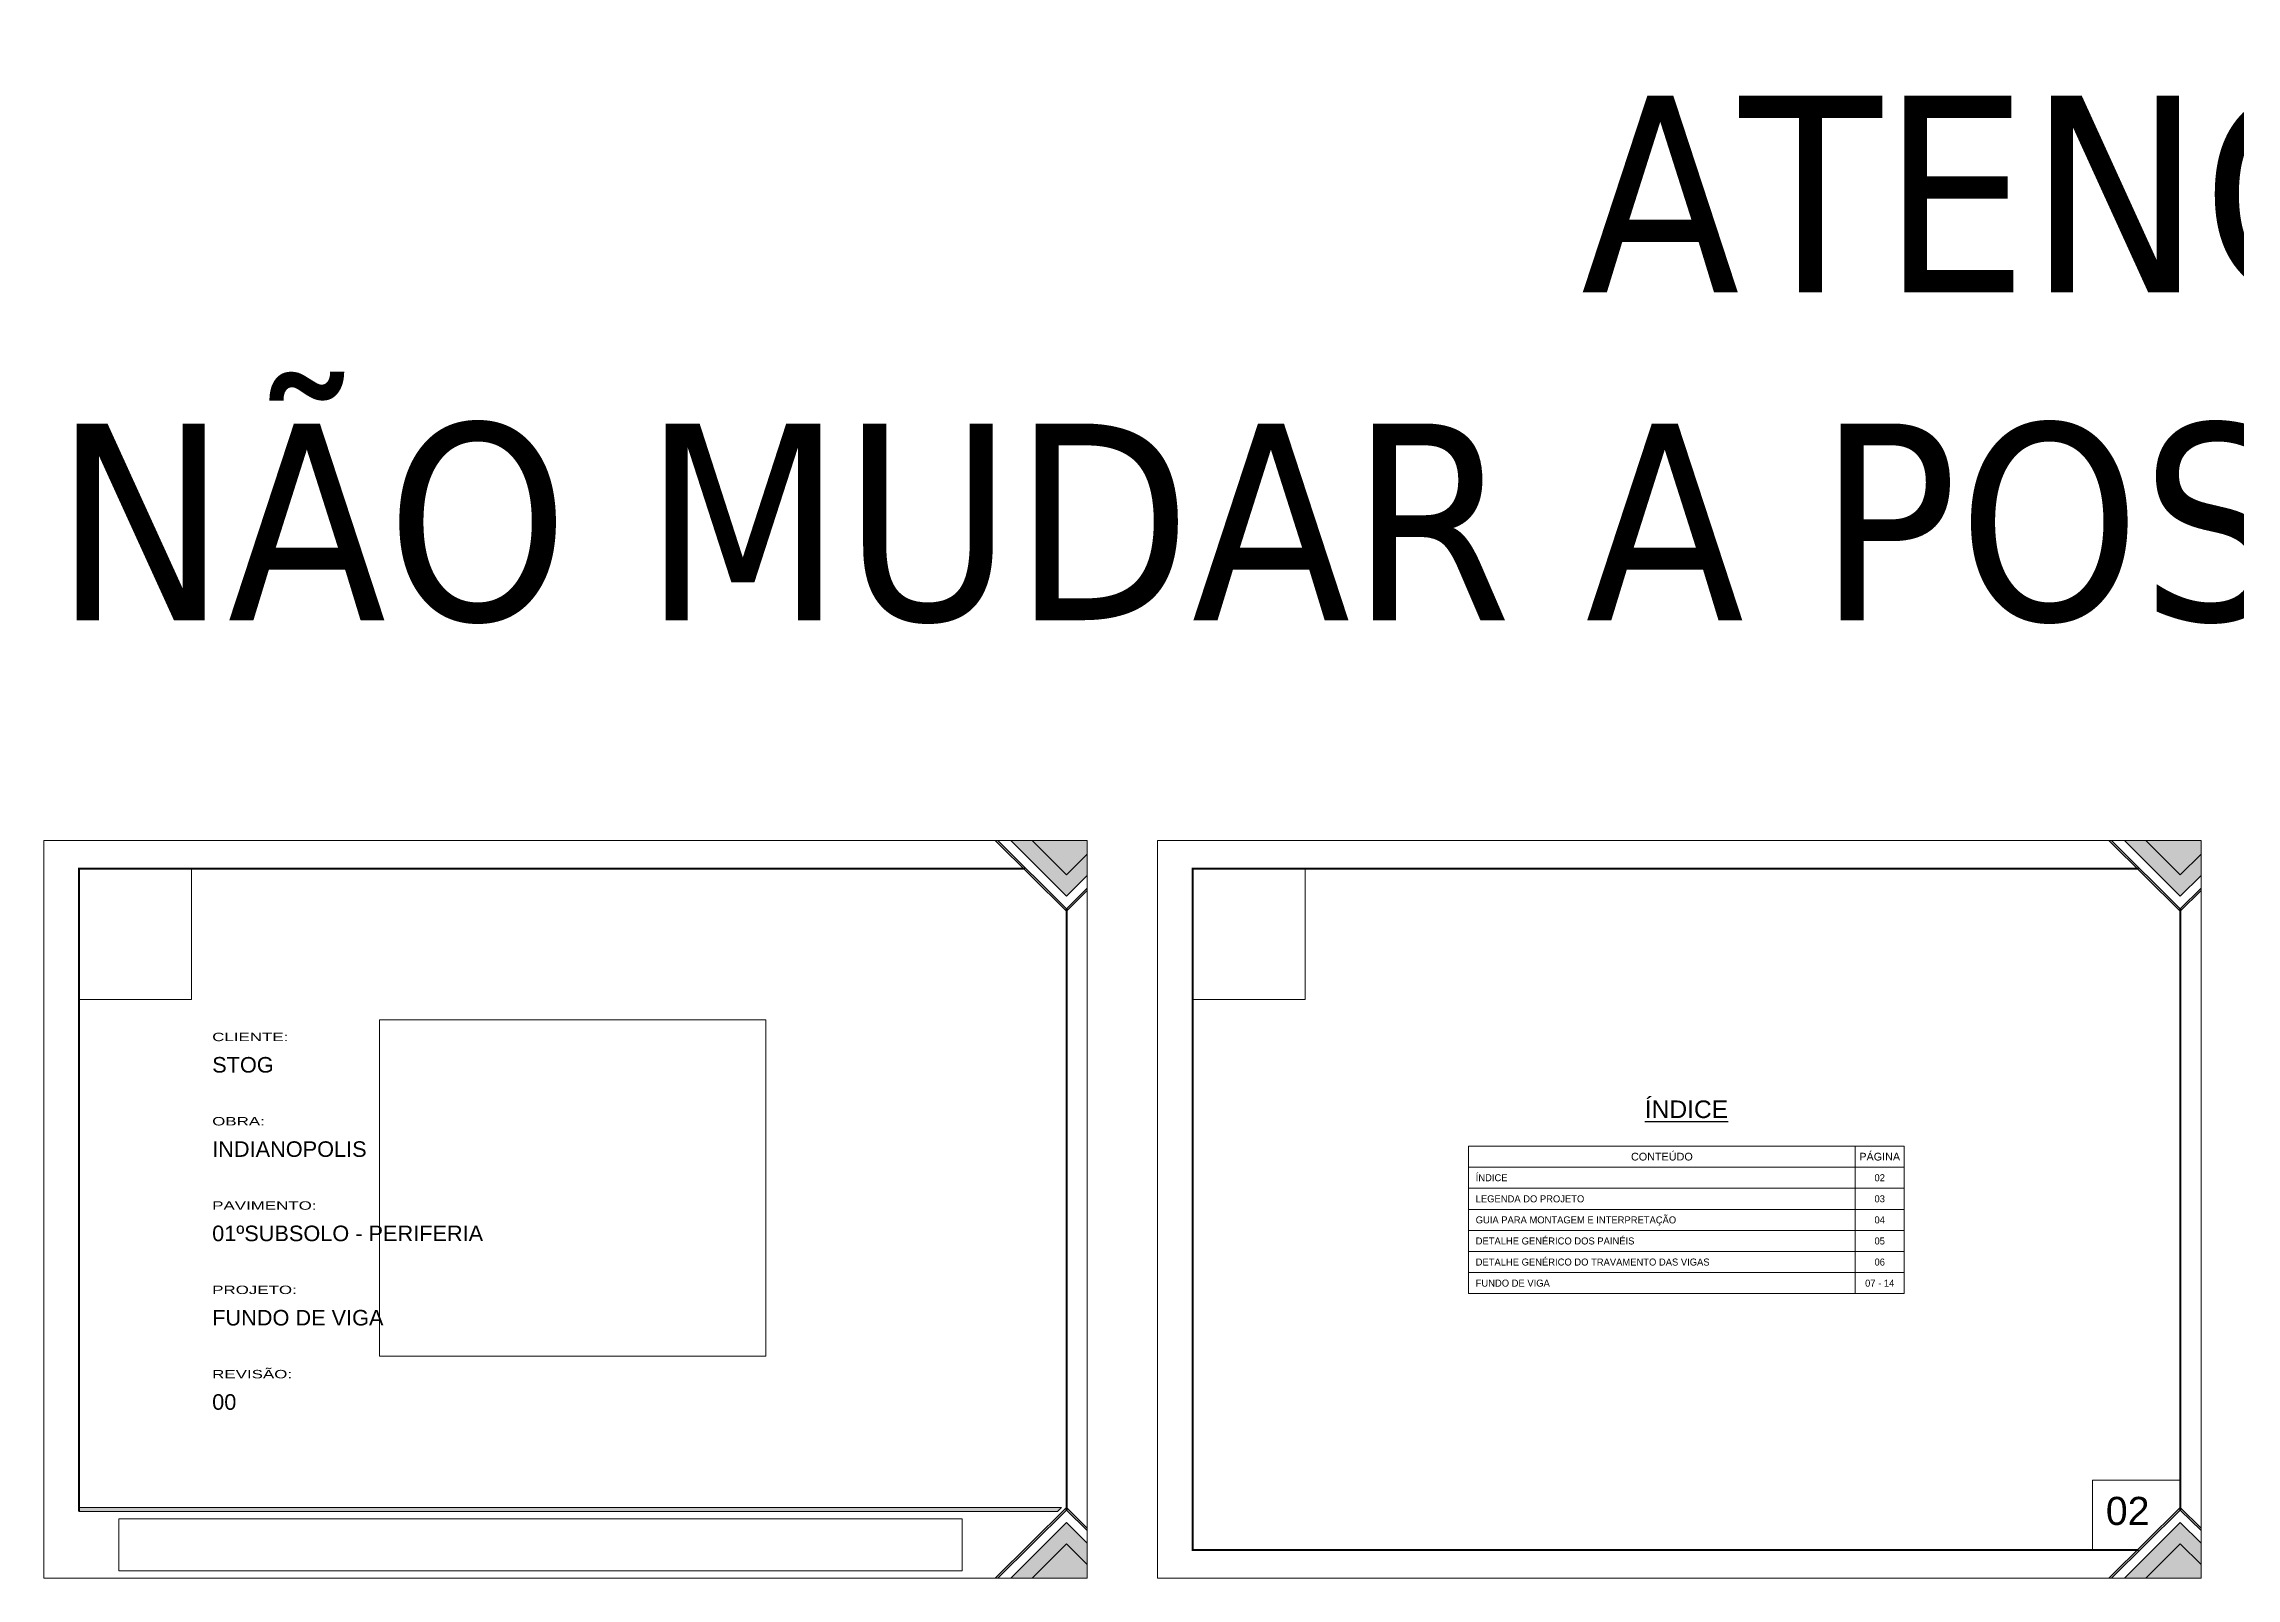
# Model space of a CAD drawing. Extents: x -1206 to 6684, y -2991 to 10691.
# Drawn here: x 71 to 3191, y 459 to 2643 of the extents above; entities that cross this region are included whole.
import ezdxf
from ezdxf.enums import TextEntityAlignment as Align

# ---------------------------------------------------------------- set-up
doc = ezdxf.new("R2010")
doc.units = 0
doc.linetypes.add('CONTINUO', pattern=[0])
doc.layers.get('0').update_dxf_attribs({"color": 50})
doc.layers.add('CARIMBO', color=255, linetype='Continuous', lineweight=9)
doc.layers.add('Folhas', color=255, linetype='Continuous', lineweight=9)
doc.layers.add('TEXTO', color=3, linetype='Continuous')
doc.styles.add('ARIAL', font='arial.ttf')
doc.styles.add('TAHOMA', font='tahoma.ttf')
doc.styles.add('Tecnologia', font='')
doc.styles.get('Tecnologia').set_extended_font_data('Forgotten Futurist')
picture_1 = doc.add_image_def('image2.jpg', size_in_pixel=(966, 841))
picture_2 = doc.add_image_def('image3.png', size_in_pixel=(2500, 2913))
picture_3 = doc.add_image_def('image4.png', size_in_pixel=(1973, 122))

# ---------------------------------------------------------------- blocks, each defined once
blk = doc.blocks.new('9999998')
at = {"transparency": 33554687}
h = blk.add_hatch(color=30, dxfattribs=at)
h.dxf.hatch_style = 1
h.paths.add_polyline_path([(1357.7, 1050), (1354, 1050), (1455.5, 949.3), (1485, 978.7), (1485, 982.3), (1455.5, 953)])
at = {"true_color": 0x000000, "transparency": 33554687}
h = blk.add_hatch(color=18, dxfattribs=at)
h.dxf.hatch_style = 1
h.paths.add_polyline_path([(1406.6, 1050), (1376.2, 1050), (1455.5, 970.8), (1485, 1000.1), (1485, 1030.4), (1455.5, 1001.1)])
at = {"true_color": 0xff7f00, "transparency": 33554687}
h = blk.add_hatch(color=30, dxfattribs=at)
h.dxf.hatch_style = 1
h.paths.add_polyline_path([(1485, 1030.4), (1485, 1050), (1406.6, 1050), (1455.5, 1001.1)])
at = {"true_color": 0x000000, "transparency": 33554687}
h = blk.add_hatch(color=18, dxfattribs=at)
h.dxf.hatch_style = 1
h.paths.add_polyline_path([(50, 100.7), (50, 94.9), (1442.5, 94.9), (1448.4, 100.7)])
at = {"transparency": 33554687}
h = blk.add_hatch(color=30, dxfattribs=at)
h.dxf.hatch_style = 1
h.paths.add_polyline_path([(1357.7, 0), (1354, 0), (1455.5, 100.7), (1485, 71.3), (1485, 67.7), (1455.5, 97)])
at = {"true_color": 0x000000, "transparency": 33554687}
h = blk.add_hatch(color=18, dxfattribs=at)
h.dxf.hatch_style = 1
h.paths.add_polyline_path([(1406.6, 0), (1376.2, 0), (1455.5, 79.2), (1485, 49.9), (1485, 19.6), (1455.5, 48.9)])
at = {"true_color": 0xff7f00, "transparency": 33554687}
h = blk.add_hatch(color=30, dxfattribs=at)
h.dxf.hatch_style = 1
h.paths.add_polyline_path([(1485, 19.6), (1485, 0), (1406.6, 0), (1455.5, 48.9)])
at = {"color": 30, "transparency": 33554687}
for points in [[(1485, 978.7), (1455.5, 949.3), (1354, 1050)], [(1485, 982.3), (1455.5, 953), (1357.7, 1050)], [(1376.2, 1050), (1455.5, 970.8), (1485, 1000.1)], [(1406.6, 1050), (1455.5, 1001.1), (1485, 1030.4)], [(50, 94.9), (1442.5, 94.9), (1448.4, 100.7), (50, 100.7)], [(1485, 71.3), (1455.5, 100.7), (1354, 0)], [(1485, 67.7), (1455.5, 97), (1357.7, 0)], [(1376.2, 0), (1455.5, 79.2), (1485, 49.9)], [(1406.6, 0), (1455.5, 48.9), (1485, 19.6)]]:
    blk.add_lwpolyline(points, dxfattribs=at)
at = {"layer": 'Folhas'}
blk.add_lwpolyline([(0, 0), (1485, 0), (1485, 1050), (0, 1050)], close=True, dxfattribs=at)
at = {"layer": 'Folhas', "color": 30, "const_width": 3}
for points in [[(1396.2, 1010), (50, 1010), (50, 94.9)], [(1455.5, 97), (1455.5, 953)]]:
    blk.add_lwpolyline(points, dxfattribs=at)
image = blk.add_image(picture_2, insert=(50, 823.6), size_in_units=(160, 186.4), rotation=0)
image.dxf.flags = 7
image = blk.add_image(picture_1, insert=(477.7, 315.9), size_in_units=(550, 478.8))
image.dxf.flags = 15
image = blk.add_image(picture_3, insert=(106.9, 10.3), size_in_units=(1200, 74.2))
image.dxf.flags = 15
blk = doc.blocks.new('9999997')
at = {"transparency": 33554687}
h = blk.add_hatch(color=30, dxfattribs=at)
h.dxf.hatch_style = 1
h.paths.add_polyline_path([(1357.7, 1050), (1354, 1050), (1455.5, 949.3), (1485, 978.7), (1485, 982.3), (1455.5, 953)])
at = {"true_color": 0x000000, "transparency": 33554687}
h = blk.add_hatch(color=18, dxfattribs=at)
h.dxf.hatch_style = 1
h.paths.add_polyline_path([(1406.6, 1050), (1376.2, 1050), (1455.5, 970.8), (1485, 1000.1), (1485, 1030.4), (1455.5, 1001.1)])
at = {"true_color": 0xff7f00, "transparency": 33554687}
h = blk.add_hatch(color=30, dxfattribs=at)
h.dxf.hatch_style = 1
h.paths.add_polyline_path([(1485, 1030.4), (1485, 1050), (1406.6, 1050), (1455.5, 1001.1)])
at = {"transparency": 33554687}
h = blk.add_hatch(color=30, dxfattribs=at)
h.dxf.hatch_style = 1
h.paths.add_polyline_path([(1357.7, 0), (1354, 0), (1455.5, 100.7), (1485, 71.3), (1485, 67.7), (1455.5, 97)])
at = {"true_color": 0x000000, "transparency": 33554687}
h = blk.add_hatch(color=18, dxfattribs=at)
h.dxf.hatch_style = 1
h.paths.add_polyline_path([(1406.6, 0), (1376.2, 0), (1455.5, 79.2), (1485, 49.9), (1485, 19.6), (1455.5, 48.9)])
at = {"true_color": 0xff7f00, "transparency": 33554687}
h = blk.add_hatch(color=30, dxfattribs=at)
h.dxf.hatch_style = 1
h.paths.add_polyline_path([(1485, 19.6), (1485, 0), (1406.6, 0), (1455.5, 48.9)])
at = {"color": 30, "linetype": 'CONTINUO'}
for q in [(1455.5, 139.6), (1330.4, 40)]:
    blk.add_line((1330.4, 139.6), q, dxfattribs=at)
at = {"color": 30, "transparency": 33554687}
for points in [[(1485, 978.7), (1455.5, 949.3), (1354, 1050)], [(1485, 982.3), (1455.5, 953), (1357.7, 1050)], [(1376.2, 1050), (1455.5, 970.8), (1485, 1000.1)], [(1406.6, 1050), (1455.5, 1001.1), (1485, 1030.4)], [(1485, 71.3), (1455.5, 100.7), (1354, 0)], [(1485, 67.7), (1455.5, 97), (1357.7, 0)], [(1376.2, 0), (1455.5, 79.2), (1485, 49.9)], [(1406.6, 0), (1455.5, 48.9), (1485, 19.6)]]:
    blk.add_lwpolyline(points, dxfattribs=at)
at = {"layer": 'Folhas'}
blk.add_lwpolyline([(0, 0), (1485, 0), (1485, 1050), (0, 1050)], close=True, dxfattribs=at)
at = {"layer": 'Folhas', "color": 30, "const_width": 3}
for points in [[(1396.2, 1010), (50, 1010), (50, 40), (1396.2, 40)], [(1455.5, 97), (1455.5, 953)]]:
    blk.add_lwpolyline(points, dxfattribs=at)
image = blk.add_image(picture_2, insert=(50, 823.6), size_in_units=(160, 186.4), rotation=0)
image.dxf.flags = 7

msp = doc.modelspace()

# ---------------------------------------------------------------- linework, layer by layer
at = {"layer": 'CARIMBO'}
for p, q in [((2099.207, 1073.504), (2099.207, 863.504)), ((2099.207, 1073.504), (2719.191, 1073.504)), ((2649.191, 1073.504), (2649.191, 863.504)), ((2719.191, 1073.504), (2719.191, 863.504)), ((2099.207, 1043.504), (2719.191, 1043.504)), ((2099.207, 1013.504), (2719.191, 1013.504)), ((2099.207, 983.504), (2719.191, 983.504)), ((2099.207, 953.504), (2719.191, 953.504)), ((2099.207, 923.504), (2719.191, 923.504)), ((2099.207, 893.504), (2719.191, 893.504)), ((2099.207, 863.504), (2719.191, 863.504))]:
    msp.add_line(p, q, dxfattribs=at)

# ---------------------------------------------------------------- block references
at = {"layer": 'Folhas'}
for name, p in [('9999998', (71.471, 458.504)), ('9999997', (1656.471, 458.504))]:
    msp.add_blockref(name, p, dxfattribs=at)

# ---------------------------------------------------------------- texts
at = {"color": 1, "linetype": 'Continuous', "ltscale": 5, "style": 'ARIAL'}
for s, p in [('STOG', (311.063, 1178.235)), ('INDIANOPOLIS', (311.063, 1058.235)), ('01ºSUBSOLO - PERIFERIA', (311.063, 938.235)), ('FUNDO DE VIGA', (311.063, 818.235)), ('00', (311.063, 698.235))]:
    msp.add_text(s, height=22.1184, dxfattribs=at).set_placement(p)
at = {"layer": 'Defpoints', "insert": (3191.471, 2158.504), "char_height": 280, "attachment_point": 5, "style": 'TAHOMA'}
msp.add_mtext('{\\C1;ATENÇÃO!!\\PNÃO MUDAR A POSIÇÃO DAS FOLHAS}', dxfattribs=at)
at = {"layer": 'Folhas', "color": 30, "style": 'Tecnologia', "width": 1.5}
for s, p in [('CLIENTE:', (311.063, 1222.942)), ('OBRA:', (311.063, 1102.942)), ('PAVIMENTO:', (311.063, 982.942)), ('PROJETO:', (311.063, 862.942)), ('REVISÃO:', (311.063, 742.942))]:
    msp.add_text(s, height=12, dxfattribs=at).set_placement(p)
at = {"layer": 'Folhas', "style": 'ARIAL'}
msp.add_text('02', height=40, dxfattribs=at).set_placement((3037.102, 554.245), align=Align.MIDDLE)
at = {"layer": 'TEXTO', "color": 0, "linetype": 'Continuous', "ltscale": 5, "style": 'ARIAL'}
msp.add_text('%%UÍNDICE', height=25, dxfattribs=at).set_placement((2409.199, 1113.504), align=Align.CENTER)
for s, p in [('CONTEÚDO', (2374.199, 1058.557)), ('PÁGINA', (2684.191, 1058.557))]:
    msp.add_text(s, height=11, dxfattribs=at).set_placement(p, align=Align.MIDDLE_CENTER)
at = {"layer": 'TEXTO', "color": 0, "style": 'Tecnologia'}
for s, p in [('ÍNDICE', (2109.207, 1028.504)), ('LEGENDA DO PROJETO', (2109.207, 998.504)), ('GUIA PARA MONTAGEM E INTERPRETAÇÃO', (2109.207, 968.504)), ('DETALHE GENÉRICO DOS PAINÉIS', (2109.207, 938.504)), ('DETALHE GENÉRICO DO TRAVAMENTO DAS VIGAS', (2109.207, 908.504)), ('FUNDO DE VIGA', (2109.207, 878.504))]:
    msp.add_text(s, height=10, dxfattribs=at).set_placement(p, align=Align.MIDDLE_LEFT)
for s, p in [('02', (2684.191, 1028.504)), ('03', (2684.191, 998.504)), ('04', (2684.191, 968.504)), ('05', (2684.191, 938.504)), ('06', (2684.191, 908.504)), ('07 - 14', (2684.191, 878.504))]:
    msp.add_text(s, height=10, dxfattribs=at).set_placement(p, align=Align.MIDDLE_CENTER)

doc.saveas('drawing.dxf')
